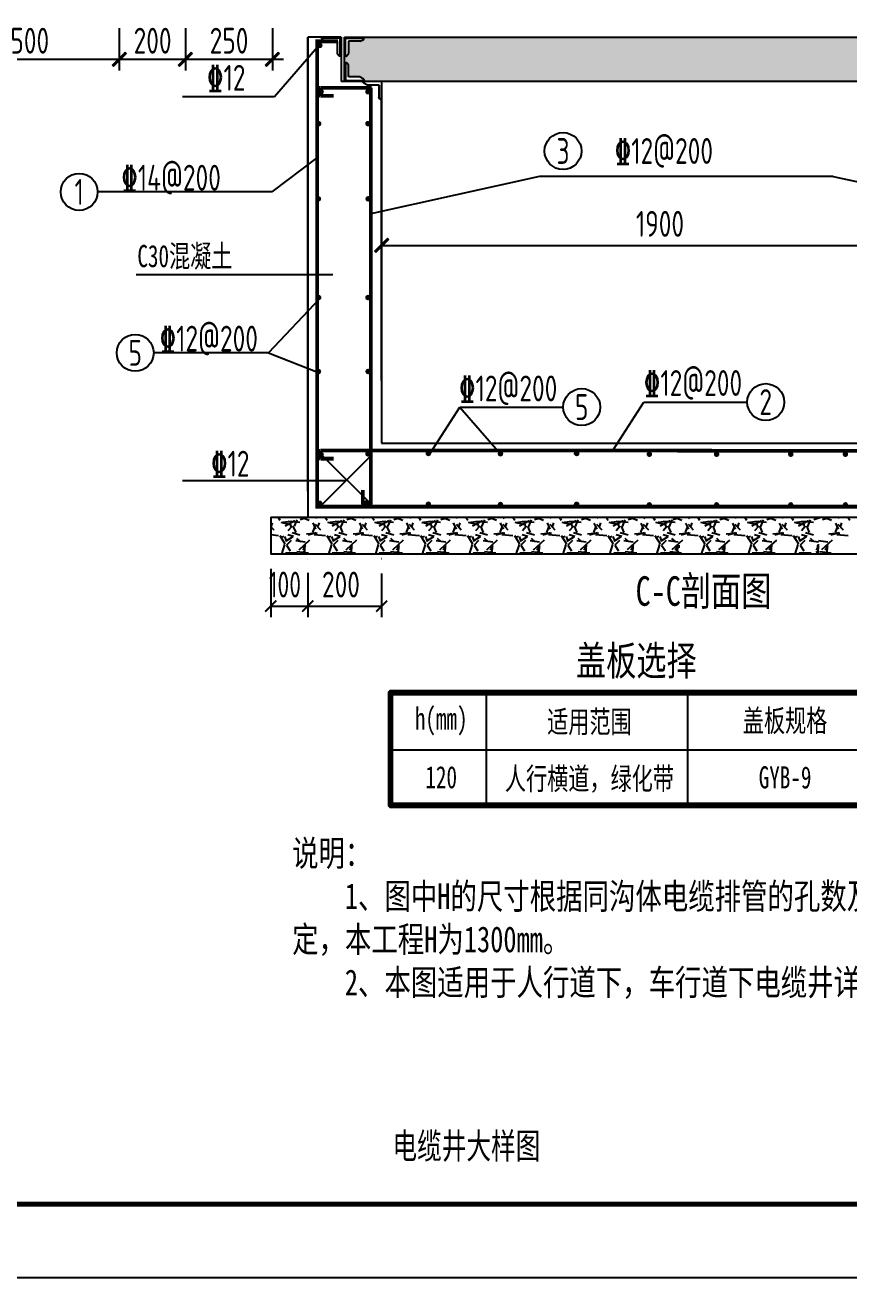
# Model space of a CAD drawing. Extents: x 2969 to 3809, y -1283 to -33.
# Drawn here: x 3636.8 to 3748.4, y -644.2 to -474.5 of the extents above; entities that cross this region are included whole.
import ezdxf
from ezdxf.enums import TextEntityAlignment as Align

# ---------------------------------------------------------------- set-up
doc = ezdxf.new("R2010")
doc.units = 0
doc.header["$LTSCALE"] = 10
for name, color, linetype in [('0-TK', 7, 'Continuous'), ('填充', 8, 'Continuous'), ('尺寸标注', 1, 'Continuous'), ('文字', 3, 'Continuous'), ('标注引线', 3, 'Continuous'), ('轮廓', 7, 'Continuous'), ('钢筋', 4, 'Continuous')]:
    doc.layers.add(name, color=color, linetype=linetype)
doc.styles.add('GJ', font='tssdeng.shx', dxfattribs={"width": 0.75, "bigfont": 'hztxt.shx'})
doc.styles.add('HZTXT', font='仿宋_GB2312_0.ttf', dxfattribs={"width": 0.6, "height": 1.25})
doc.styles.add('ST', font='', dxfattribs={"width": 0.9})
doc.styles.add('仿宋', font='simfang.ttf', dxfattribs={"width": 0.9})
doc.styles.get('ST').set_extended_font_data('SimSun')

# ---------------------------------------------------------------- blocks, each defined once
blk = doc.blocks.new('K-建筑标记')
at = {"lineweight": 5}
blk.add_hatch(color=256, dxfattribs=at).paths.add_polyline_path([(0.97, 0.8), (0.8, 0.97), (-0.97, -0.8), (-0.8, -0.97)])
blk.add_lwpolyline([(-0.8, -0.97), (-0.97, -0.8), (0.8, 0.97), (0.97, 0.8)], close=True, dxfattribs=at)
blk.add_lwpolyline([(0.09, -0.09), (-0.09, 0.09)], dxfattribs=at)

msp = doc.modelspace()

# ---------------------------------------------------------------- hatches: boundary and pattern name
at = {"layer": '填充'}
h = msp.add_hatch(dxfattribs=at)
h.set_pattern_fill('AR-CONC', color=256, scale=0.02, style=0)
h.set_pattern_definition([(50, (-231477.67, -64227.5577), (3.64369338, -0.31878171), [0.381, -4.191]), (355, (-231477.67, -64227.5577), (-0.70485652, 3.82113286), [0.3048, -3.3528]), (100.451, (-231477.3662, -64227.5843), (2.938850033, 3.502333756), [0.3238, -3.5618]), (46.1842, (-231477.67, -64226.5417), (5.42158082, -0.84084656), [0.5715, -6.2865]), (96.6356, (-231477.218, -64226.612), (4.74808469, 4.94851112), [0.4857, -5.3427]), (351.184, (-231477.67, -64226.5417), (4.74809212, 4.94850236), [0.4572, -5.0292]), (21, (-231477.162, -64226.7957), (3.032297597, -2.04531037), [0.381, -4.191]), (326, (-231477.162, -64226.7957), (1.236040567, 3.68375932), [0.3048, -3.3528]), (71.4514, (-231476.9092, -64226.966), (4.268329815, 1.638457154), [0.3238, -3.5618]), (37.5, (-231477.6699, -64227.5577), (0.061772065, 1.6911007775), [0, -3.31216, 0, -3.4036, 0, -3.3655]), (7.5, (-231477.6699, -64227.5577), (1.33639325, 2.003611496), [0, -1.94056, 0, -3.23596, 0, -1.2827]), (327.5, (-231478.8027, -64227.5577), (2.711811903, -0.11457488), [0, -1.27, 0, -3.9624, 0, -5.2578]), (317.5, (-231479.3107, -64227.5577), (2.962583628, 0.50852982), [0, -1.651, 0, -2.63144, 0, -3.7338])])
h.paths.add_polyline_path([(3775.136, -482.148), (3775.136, -476.142), (3680.073, -476.142), (3680.073, -482.148)])
h.paths.add_polyline_path([(3680.207, -482.018), (3680.207, -479.295), (3680.588, -479.914), (3680.588, -481.54), (3682.444, -481.54), (3682.791, -482.018)], flags=16)
h.paths.add_polyline_path([(3680.588, -476.717), (3680.588, -478.73), (3680.207, -478.73), (3680.207, -476.276), (3682.791, -476.276), (3682.469, -476.717)], flags=16)
h.paths.add_polyline_path([(3774.621, -481.54), (3774.621, -479.563), (3775.002, -479.563), (3775.002, -482.018), (3772.418, -482.018), (3772.765, -481.54)], flags=16)
h.paths.add_polyline_path([(3775.002, -476.276), (3775.002, -478.942), (3774.621, -478.379), (3774.621, -476.717), (3772.739, -476.717), (3772.418, -476.276)], flags=16)
at = {"layer": '轮廓'}
for points in [[(3752.321, -565.041), (3752.675, -564.659), (3686.262, -565.041)], [(3752.675, -564.659), (3686.262, -565.041), (3686.262, -564.659)], [(3686.439, -579.957), (3686.086, -580.31), (3752.321, -579.957)], [(3686.086, -580.31), (3752.321, -579.957), (3752.675, -580.31)]]:
    msp.add_hatch(color=256, dxfattribs=at).paths.add_polyline_path(points)
at = {"layer": '钢筋'}
for points in [[(3676.344, -477.271, 1), (3677.093, -477.271, 1)], [(3676.572, -477.378), (3676.763, -477.452), (3676.763, -477.144)], [(3676.728, -477.452), (3676.959, -477.378), (3676.728, -477.144)], [(3676.442, -483.526, 1), (3677.191, -483.526, 1)], [(3676.523, -483.548, 1), (3677.272, -483.548, 1)], [(3683.623, -483.548, -1), (3682.874, -483.548, -1)], [(3676.184, -487.868, 1), (3676.933, -487.868, 1)], [(3683.625, -487.868, -1), (3682.876, -487.868, -1)], [(3676.159, -498.052, 1), (3676.907, -498.052, 1)], [(3676.371, -497.878), (3676.298, -498.069), (3676.563, -498.069)], [(3676.298, -498.034), (3676.371, -498.268), (3676.563, -498.034)], [(3683.65, -498.052, -1), (3682.901, -498.052, -1)], [(3683.437, -497.878), (3683.511, -498.069), (3683.246, -498.069)], [(3683.511, -498.034), (3683.437, -498.268), (3683.246, -498.034)], [(3676.184, -511.427, 1), (3676.933, -511.427, 1)], [(3683.625, -511.427, -1), (3682.876, -511.427, -1)], [(3676.159, -521.448, 1), (3676.907, -521.448, 1)], [(3676.371, -521.238), (3676.298, -521.469), (3676.563, -521.469)], [(3676.298, -521.433), (3676.371, -521.625), (3676.563, -521.433)], [(3683.65, -521.448, -1), (3682.901, -521.448, -1)], [(3683.437, -521.238), (3683.511, -521.469), (3683.246, -521.469)], [(3683.511, -521.433), (3683.437, -521.625), (3683.246, -521.433)], [(3676.523, -532.706, 1), (3677.272, -532.706, 1)], [(3677.035, -532.516), (3676.805, -532.442), (3676.805, -532.738)], [(3682.871, -532.601, 1), (3683.62, -532.601, 1)], [(3691.059, -532.549, 1), (3691.808, -532.549, 1)], [(3691.272, -532.35), (3691.154, -532.572), (3691.463, -532.572)], [(3691.453, -532.271), (3691.262, -532.358), (3691.453, -532.579)], [(3691.717, -532.572), (3691.634, -532.35), (3691.412, -532.572)], [(3691.641, -532.358), (3691.419, -532.271), (3691.419, -532.579)], [(3700.828, -532.589, 1), (3701.577, -532.589, 1)], [(3701.228, -532.307), (3701.007, -532.424), (3701.228, -532.616)], [(3701.398, -532.424), (3701.193, -532.307), (3701.193, -532.616)], [(3711.167, -532.549, 1), (3711.915, -532.549, 1)], [(3711.343, -532.375), (3711.225, -532.609), (3711.535, -532.609)], [(3711.525, -532.307), (3711.333, -532.381), (3711.525, -532.616)], [(3711.792, -532.609), (3711.718, -532.375), (3711.483, -532.609)], [(3711.724, -532.381), (3711.489, -532.307), (3711.489, -532.616)], [(3721.008, -532.65, 1), (3721.757, -532.65, 1)], [(3721.41, -532.369), (3721.175, -532.486), (3721.41, -532.677)], [(3721.594, -532.486), (3721.371, -532.369), (3721.371, -532.677)], [(3730.119, -532.65, 1), (3730.867, -532.65, 1)], [(3730.52, -532.369), (3730.285, -532.486), (3730.52, -532.677)], [(3730.704, -532.486), (3730.482, -532.369), (3730.482, -532.677)], [(3740.169, -532.65, 1), (3740.918, -532.65, 1)], [(3740.571, -532.369), (3740.336, -532.486), (3740.571, -532.677)], [(3740.755, -532.486), (3740.533, -532.369), (3740.533, -532.677)], [(3747.575, -532.65, 1), (3748.323, -532.65, 1)], [(3747.976, -532.369), (3747.742, -532.486), (3747.976, -532.677)], [(3748.161, -532.486), (3747.938, -532.369), (3747.938, -532.677)], [(3676.337, -539.3, 1), (3677.085, -539.3, 1)], [(3676.528, -539.178), (3676.45, -539.409), (3676.751, -539.409)], [(3676.45, -539.373), (3676.528, -539.564), (3676.751, -539.373)], [(3682.729, -539.21, 1), (3683.478, -539.21, 1)], [(3691.059, -539.446, 1), (3691.808, -539.446, 1)], [(3691.272, -539.247), (3691.154, -539.469), (3691.463, -539.469)], [(3691.453, -539.168), (3691.262, -539.255), (3691.453, -539.476)], [(3691.717, -539.469), (3691.634, -539.247), (3691.412, -539.469)], [(3691.641, -539.255), (3691.419, -539.168), (3691.419, -539.476)], [(3700.828, -539.486, 1), (3701.577, -539.486, 1)], [(3701.228, -539.204), (3701.007, -539.321), (3701.228, -539.513)], [(3701.398, -539.321), (3701.193, -539.204), (3701.193, -539.513)], [(3711.167, -539.446, 1), (3711.915, -539.446, 1)], [(3711.343, -539.272), (3711.225, -539.507), (3711.535, -539.507)], [(3711.525, -539.204), (3711.333, -539.278), (3711.525, -539.513)], [(3711.792, -539.507), (3711.718, -539.272), (3711.483, -539.507)], [(3711.724, -539.278), (3711.489, -539.204), (3711.489, -539.513)], [(3721.008, -539.547, 1), (3721.757, -539.547, 1)], [(3721.41, -539.266), (3721.175, -539.383), (3721.41, -539.574)], [(3721.594, -539.383), (3721.371, -539.266), (3721.371, -539.574)], [(3730.119, -539.547, 1), (3730.867, -539.547, 1)], [(3730.52, -539.266), (3730.285, -539.383), (3730.52, -539.574)], [(3730.704, -539.383), (3730.482, -539.266), (3730.482, -539.574)], [(3740.169, -539.547, 1), (3740.918, -539.547, 1)], [(3740.571, -539.266), (3740.336, -539.383), (3740.571, -539.574)], [(3740.755, -539.383), (3740.533, -539.266), (3740.533, -539.574)], [(3747.575, -539.547, 1), (3748.323, -539.547, 1)], [(3747.976, -539.266), (3747.742, -539.383), (3747.976, -539.574)], [(3748.161, -539.383), (3747.938, -539.266), (3747.938, -539.574)]]:
    msp.add_hatch(color=256, dxfattribs=at).paths.add_polyline_path(points)

# ---------------------------------------------------------------- linework, layer by layer
at = {"linetype": 'Continuous', "const_width": 0.7}
msp.add_lwpolyline([(3414.454, -357.239), (3799.454, -357.239), (3799.454, -634.239), (3414.454, -634.239)], close=True, dxfattribs=at)
at = {"layer": '0-TK'}
msp.add_lwpolyline([(3389.454, -347.239), (3809.454, -347.239), (3809.454, -644.239), (3389.454, -644.239)], close=True, dxfattribs=at)
at = {"layer": '填充'}
for points in [[(3680.073, -482.148), (3680.073, -476.142)], [(3671.352, -541.648), (3671.058, -541.163)], [(3674.068, -541.478), (3675.058, -541.163)], [(3674.259, -541.196), (3675.279, -541.576)], [(3676.171, -541.294), (3676.367, -541.163)], [(3677.712, -541.648), (3677.418, -541.163)], [(3680.392, -541.478), (3681.418, -541.163)], [(3680.588, -541.196), (3681.614, -541.576)], [(3682.531, -541.294), (3682.701, -541.163)], [(3684.072, -541.648), (3683.779, -541.163)], [(3686.752, -541.478), (3687.779, -541.163)], [(3686.948, -541.196), (3687.974, -541.576)], [(3688.903, -541.294), (3689.062, -541.163)], [(3690.397, -541.648), (3690.15, -541.163)], [(3693.12, -541.478), (3694.139, -541.163)], [(3693.309, -541.196), (3694.335, -541.576)], [(3695.227, -541.294), (3695.422, -541.163)], [(3696.768, -541.648), (3696.474, -541.163)], [(3699.484, -541.478), (3700.474, -541.163)], [(3699.669, -541.196), (3700.659, -541.576)], [(3701.587, -541.294), (3701.783, -541.163)], [(3703.128, -541.648), (3702.834, -541.163)], [(3705.808, -541.478), (3706.834, -541.163)], [(3706, -541.196), (3707.019, -541.576)], [(3707.948, -541.294), (3708.107, -541.163)], [(3709.489, -541.648), (3709.195, -541.163)], [(3712.169, -541.478), (3713.195, -541.163)], [(3712.364, -541.196), (3713.387, -541.576)], [(3714.308, -541.294), (3714.467, -541.163)], [(3715.813, -541.648), (3715.555, -541.163)], [(3718.529, -541.478), (3719.555, -541.163)], [(3718.725, -541.196), (3719.751, -541.576)], [(3720.643, -541.294), (3720.839, -541.163)], [(3722.173, -541.648), (3721.891, -541.163)], [(3724.566, -541.478), (3725.582, -541.163)], [(3724.788, -541.196), (3725.778, -541.576)], [(3726.706, -541.294), (3726.902, -541.163)], [(3728.236, -541.648), (3727.954, -541.163)], [(3730.927, -541.478), (3731.953, -541.163)], [(3731.119, -541.196), (3732.138, -541.576)], [(3733.067, -541.294), (3733.226, -541.163)], [(3734.597, -541.648), (3734.314, -541.163)], [(3737.287, -541.478), (3738.313, -541.163)], [(3737.48, -541.196), (3738.499, -541.576)], [(3739.427, -541.294), (3739.587, -541.163)], [(3740.932, -541.648), (3740.638, -541.163)], [(3743.648, -541.478), (3744.638, -541.163)], [(3744.864, -541.478), (3745.879, -541.163)], [(3745.085, -541.196), (3746.075, -541.576)], [(3747.004, -541.294), (3747.199, -541.163)], [(3748.534, -541.648), (3748.251, -541.163)], [(3670.518, -542.955), (3670.068, -542.478)], [(3670.13, -542.478), (3670.325, -541.967)], [(3672.722, -542.22), (3671.475, -541.895)], [(3672.943, -541.772), (3671.732, -541.895)], [(3673.357, -541.674), (3672.022, -542.38)], [(3672.98, -542.38), (3672.403, -543.017)], [(3674.031, -541.895), (3672.44, -541.772)], [(3674.031, -541.895), (3672.44, -541.772)], [(3672.82, -542.441), (3672.758, -542.123)], [(3673.074, -542.38), (3673.455, -543.274)], [(3673.27, -542.405), (3673.65, -541.551)], [(3675.757, -541.967), (3676.146, -542.796)], [(3675.757, -543.274), (3676.084, -542.38)], [(3676.845, -542.955), (3676.146, -542.188)], [(3676.464, -542.478), (3676.657, -541.967)], [(3679.083, -542.22), (3677.81, -541.895)], [(3679.311, -541.772), (3678.093, -541.895)], [(3679.721, -541.674), (3678.383, -542.38)], [(3679.34, -542.38), (3678.764, -543.017)], [(3680.366, -541.895), (3678.8, -541.772)], [(3680.366, -541.895), (3678.8, -541.772)], [(3679.18, -542.441), (3679.119, -542.123)], [(3679.434, -542.38), (3679.815, -543.238)], [(3679.63, -542.441), (3680.011, -541.551)], [(3682.089, -541.967), (3682.469, -542.796)], [(3682.125, -543.274), (3682.408, -542.38)], [(3683.206, -542.955), (3682.506, -542.188)], [(3682.825, -542.478), (3683.017, -541.967)], [(3685.443, -542.22), (3684.17, -541.895)], [(3685.639, -541.772), (3684.453, -541.895)], [(3686.053, -541.674), (3684.743, -542.38)], [(3685.671, -542.38), (3685.099, -543.017)], [(3686.727, -541.895), (3685.16, -541.772)], [(3686.727, -541.895), (3685.16, -541.772)], [(3685.541, -542.441), (3685.479, -542.123)], [(3685.762, -542.38), (3686.15, -543.238)], [(3685.955, -542.441), (3686.335, -541.551)], [(3688.449, -541.967), (3688.83, -542.796)], [(3688.449, -543.274), (3688.769, -542.38)], [(3689.566, -542.955), (3688.866, -542.188)], [(3689.185, -542.478), (3689.381, -541.967)], [(3691.778, -542.22), (3690.531, -541.895)], [(3691.999, -541.772), (3690.784, -541.895)], [(3692.413, -541.674), (3691.067, -542.38)], [(3692.032, -542.38), (3691.459, -543.017)], [(3693.087, -541.895), (3691.485, -541.772)], [(3693.087, -541.895), (3691.485, -541.772)], [(3691.872, -542.441), (3691.803, -542.123)], [(3692.13, -542.38), (3692.511, -543.238)], [(3692.315, -542.441), (3692.707, -541.551)], [(3694.81, -541.967), (3695.191, -542.796)], [(3694.81, -543.274), (3695.129, -542.38)], [(3695.898, -542.955), (3695.227, -542.188)], [(3695.546, -542.478), (3695.742, -541.967)], [(3698.138, -542.22), (3696.855, -541.895)], [(3698.36, -541.772), (3697.145, -541.895)], [(3698.773, -541.674), (3697.431, -542.38)], [(3698.392, -542.38), (3697.82, -543.017)], [(3699.448, -541.895), (3697.845, -541.772)], [(3699.448, -541.895), (3697.845, -541.772)], [(3698.236, -542.441), (3698.172, -542.123)], [(3698.49, -542.38), (3698.871, -543.238)], [(3698.679, -542.441), (3699.067, -541.551)], [(3701.17, -541.967), (3701.562, -542.796)], [(3701.17, -543.274), (3701.489, -542.38)], [(3702.262, -542.955), (3701.562, -542.188)], [(3701.881, -542.478), (3702.066, -541.967)], [(3704.499, -542.22), (3703.215, -541.895)], [(3704.72, -541.772), (3703.509, -541.895)], [(3705.134, -541.674), (3703.792, -542.38)], [(3704.753, -542.38), (3704.18, -543.017)], [(3705.779, -541.895), (3704.206, -541.772)], [(3705.779, -541.895), (3704.206, -541.772)], [(3704.597, -542.441), (3704.531, -542.123)], [(3704.851, -542.38), (3705.232, -543.238)], [(3705.039, -542.441), (3705.428, -541.551)], [(3707.505, -543.274), (3707.824, -542.38)], [(3707.534, -541.967), (3707.886, -542.796)], [(3708.622, -542.955), (3707.922, -542.188)], [(3708.242, -542.478), (3708.426, -541.967)], [(3710.86, -542.22), (3709.583, -541.895)], [(3711.052, -541.772), (3709.833, -541.895)], [(3711.469, -541.674), (3710.159, -542.38)], [(3711.081, -542.38), (3710.504, -543.017)], [(3712.143, -541.895), (3710.577, -541.772)], [(3712.143, -541.895), (3710.577, -541.772)], [(3710.921, -542.441), (3710.86, -542.123)], [(3711.178, -542.38), (3711.567, -543.238)], [(3711.371, -542.441), (3711.752, -541.551)], [(3713.865, -541.992), (3714.247, -542.796)], [(3713.865, -543.274), (3714.185, -542.38)], [(3714.983, -542.955), (3714.283, -542.188)], [(3714.602, -542.478), (3714.794, -541.967)], [(3717.195, -542.22), (3715.947, -541.895)], [(3717.412, -541.772), (3716.201, -541.895)], [(3717.829, -541.674), (3716.484, -542.38)], [(3717.441, -542.38), (3716.865, -543.017)], [(3718.503, -541.895), (3716.901, -541.772)], [(3718.503, -541.895), (3716.901, -541.772)], [(3717.281, -542.441), (3717.22, -542.123)], [(3717.539, -542.38), (3717.927, -543.238)], [(3717.731, -542.441), (3718.112, -541.551)], [(3720.226, -541.992), (3720.607, -542.796)], [(3720.226, -543.274), (3720.545, -542.38)], [(3721.314, -542.955), (3720.607, -542.188)], [(3720.962, -542.478), (3721.154, -541.967)], [(3723.555, -542.22), (3722.271, -541.895)], [(3723.776, -541.772), (3722.562, -541.895)], [(3724.19, -541.674), (3722.845, -542.38)], [(3723.809, -542.38), (3723.236, -543.017)], [(3724.864, -541.895), (3723.261, -541.772)], [(3724.864, -541.895), (3723.261, -541.772)], [(3723.642, -542.441), (3723.581, -542.123)], [(3723.899, -542.344), (3724.288, -543.238)], [(3724.092, -542.441), (3724.473, -541.551)], [(3726.289, -541.992), (3726.67, -542.796)], [(3726.289, -543.274), (3726.608, -542.38)], [(3727.377, -542.955), (3726.67, -542.188)], [(3726.989, -542.478), (3727.185, -541.967)], [(3729.618, -542.22), (3728.334, -541.895)], [(3729.803, -541.772), (3728.624, -541.895)], [(3730.253, -541.674), (3728.907, -542.38)], [(3729.839, -542.38), (3729.299, -543.017)], [(3730.891, -541.895), (3729.324, -541.772)], [(3730.891, -541.895), (3729.324, -541.772)], [(3729.712, -542.441), (3729.643, -542.123)], [(3729.969, -542.344), (3730.314, -543.238)], [(3730.155, -542.441), (3730.546, -541.551)], [(3732.617, -543.274), (3732.943, -542.38)], [(3732.649, -541.992), (3733.005, -542.796)], [(3733.737, -542.919), (3733.03, -542.188)], [(3733.36, -542.478), (3733.545, -541.967)], [(3735.978, -542.22), (3734.695, -541.895)], [(3736.171, -541.772), (3734.952, -541.895)], [(3736.587, -541.674), (3735.267, -542.38)], [(3736.2, -542.38), (3735.623, -543.017)], [(3737.251, -541.895), (3735.685, -541.772)], [(3737.251, -541.895), (3735.685, -541.772)], [(3736.04, -542.441), (3735.978, -542.123)], [(3736.294, -542.344), (3736.675, -543.238)], [(3736.49, -542.441), (3736.871, -541.551)], [(3738.985, -541.992), (3739.365, -542.796)], [(3738.985, -543.274), (3739.304, -542.38)], [(3740.098, -542.919), (3739.391, -542.188)], [(3739.721, -542.478), (3739.905, -541.967)], [(3742.303, -542.22), (3741.055, -541.895)], [(3742.531, -541.772), (3741.313, -541.895)], [(3742.948, -541.674), (3741.603, -542.38)], [(3742.56, -542.38), (3741.983, -543.017)], [(3743.611, -541.895), (3742.02, -541.772)], [(3743.611, -541.895), (3742.02, -541.772)], [(3742.401, -542.441), (3742.339, -542.123)], [(3742.654, -542.344), (3743.035, -543.238)], [(3742.85, -542.441), (3743.231, -541.551)], [(3746.586, -541.992), (3746.967, -542.796)], [(3746.586, -543.274), (3746.906, -542.38)], [(3747.674, -542.955), (3746.967, -542.188)], [(3747.287, -542.478), (3747.483, -541.967)], [(3671.119, -543.687), (3670.068, -543.589)], [(3672.048, -544.835), (3671.352, -543.716)], [(3671.863, -543.784), (3671.413, -543.969)], [(3671.953, -543.81), (3672.207, -544.454)], [(3672.146, -544.386), (3673.103, -543.81)], [(3672.82, -544.324), (3672.207, -544.961)], [(3673.136, -543.81), (3672.403, -543.557)], [(3672.98, -543.274), (3674.031, -543.589)], [(3674.738, -544.581), (3673.455, -544.386)], [(3674.129, -544.52), (3673.614, -544.067)], [(3675.34, -544.288), (3673.872, -545.631)], [(3676.367, -543.368), (3674.898, -543.495)], [(3675.156, -543.589), (3676.244, -543.274)], [(3677.491, -543.687), (3675.95, -543.557)], [(3678.408, -544.835), (3677.712, -543.716)], [(3678.223, -543.784), (3677.774, -543.969)], [(3678.314, -543.81), (3678.568, -544.454)], [(3678.506, -544.386), (3679.471, -543.81)], [(3679.18, -544.324), (3678.542, -544.961)], [(3679.5, -543.81), (3678.728, -543.557)], [(3679.311, -543.274), (3680.392, -543.589)], [(3681.063, -544.581), (3679.815, -544.386)], [(3680.49, -544.52), (3679.975, -544.067)], [(3681.675, -544.288), (3680.232, -545.631)], [(3682.701, -543.368), (3681.258, -543.495)], [(3681.516, -543.589), (3682.567, -543.274)], [(3683.851, -543.687), (3682.31, -543.557)], [(3684.772, -544.835), (3684.072, -543.716)], [(3684.551, -543.784), (3684.109, -543.969)], [(3684.681, -543.81), (3684.928, -544.454)], [(3684.867, -544.386), (3685.831, -543.81)], [(3685.541, -544.324), (3684.903, -544.961)], [(3685.86, -543.81), (3685.099, -543.557)], [(3685.671, -543.274), (3686.752, -543.589)], [(3687.423, -544.581), (3686.15, -544.386)], [(3686.821, -544.52), (3686.335, -544.067)], [(3688.036, -544.288), (3686.593, -545.631)], [(3689.062, -543.368), (3687.583, -543.495)], [(3687.84, -543.589), (3688.928, -543.274)], [(3690.212, -543.687), (3688.671, -543.557)], [(3691.104, -544.835), (3690.397, -543.716)], [(3690.911, -543.784), (3690.469, -543.969)], [(3691.042, -543.81), (3691.263, -544.454)], [(3691.227, -544.386), (3692.159, -543.81)], [(3691.901, -544.324), (3691.263, -544.961)], [(3692.221, -543.81), (3691.459, -543.557)], [(3692.032, -543.274), (3693.12, -543.589)], [(3693.783, -544.581), (3692.511, -544.386)], [(3693.185, -544.52), (3692.67, -544.067)], [(3694.397, -544.288), (3692.928, -545.631)], [(3695.422, -543.368), (3693.954, -543.495)], [(3694.201, -543.589), (3695.289, -543.274)], [(3696.536, -543.687), (3695.031, -543.557)], [(3697.464, -544.835), (3696.768, -543.716)], [(3697.272, -543.784), (3696.83, -543.969)], [(3697.366, -543.81), (3697.624, -544.454)], [(3697.562, -544.386), (3698.519, -543.81)], [(3698.236, -544.324), (3697.624, -544.961)], [(3698.552, -543.81), (3697.82, -543.557)], [(3698.392, -543.274), (3699.448, -543.589)], [(3700.155, -544.581), (3698.871, -544.386)], [(3699.546, -544.52), (3699.03, -544.067)], [(3700.757, -544.288), (3699.288, -545.631)], [(3701.783, -543.368), (3700.314, -543.495)], [(3700.572, -543.589), (3701.649, -543.274)], [(3702.896, -543.687), (3701.366, -543.557)], [(3703.824, -544.835), (3703.128, -543.716)], [(3703.632, -543.784), (3703.19, -543.969)], [(3703.727, -543.81), (3703.984, -544.454)], [(3703.922, -544.386), (3704.88, -543.81)], [(3704.597, -544.324), (3703.959, -544.961)], [(3704.912, -543.81), (3704.144, -543.557)], [(3704.72, -543.274), (3705.808, -543.589)], [(3706.479, -544.581), (3705.232, -544.386)], [(3705.906, -544.52), (3705.391, -544.067)], [(3707.117, -544.288), (3705.648, -545.631)], [(3708.107, -543.368), (3706.675, -543.495)], [(3706.932, -543.589), (3707.984, -543.274)], [(3709.257, -543.687), (3707.726, -543.557)], [(3710.185, -544.835), (3709.489, -543.716)], [(3709.964, -543.784), (3709.514, -543.969)], [(3710.091, -543.81), (3710.345, -544.454)], [(3710.283, -544.386), (3711.24, -543.81)], [(3710.958, -544.324), (3710.319, -544.961)], [(3711.273, -543.81), (3710.504, -543.557)], [(3711.081, -543.274), (3712.169, -543.589)], [(3712.839, -544.581), (3711.567, -544.386)], [(3712.23, -544.52), (3711.726, -544.067)], [(3713.452, -544.288), (3712.009, -545.631)], [(3714.467, -543.368), (3712.999, -543.495)], [(3713.256, -543.589), (3714.344, -543.274)], [(3715.617, -543.687), (3714.087, -543.557)], [(3716.52, -544.835), (3715.813, -543.716)], [(3716.324, -543.784), (3715.875, -543.969)], [(3716.451, -543.81), (3716.68, -544.454)], [(3716.643, -544.386), (3717.572, -543.81)], [(3717.318, -544.324), (3716.68, -544.961)], [(3717.633, -543.81), (3716.865, -543.557)], [(3717.441, -543.274), (3718.529, -543.589)], [(3719.2, -544.581), (3717.927, -544.386)], [(3718.598, -544.52), (3718.087, -544.067)], [(3719.813, -544.288), (3718.369, -545.606)], [(3720.839, -543.368), (3719.359, -543.495)], [(3719.617, -543.589), (3720.705, -543.274)], [(3721.952, -543.687), (3720.447, -543.557)], [(3722.881, -544.835), (3722.173, -543.716)], [(3722.685, -543.784), (3722.242, -543.969)], [(3722.783, -543.81), (3723.04, -544.454)], [(3722.979, -544.386), (3723.932, -543.81)], [(3723.642, -544.324), (3723.04, -544.961)], [(3723.968, -543.81), (3723.236, -543.557)], [(3723.776, -543.274), (3724.864, -543.589)], [(3725.263, -544.581), (3723.99, -544.386)], [(3725.876, -544.288), (3724.407, -545.606)], [(3724.958, -544.52), (3724.447, -544.067)], [(3726.902, -543.368), (3725.422, -543.495)], [(3725.68, -543.589), (3726.768, -543.274)], [(3728.015, -543.687), (3726.485, -543.557)], [(3728.943, -544.835), (3728.236, -543.716)], [(3728.751, -543.784), (3728.309, -543.969)], [(3728.845, -543.81), (3729.103, -544.454)], [(3729.041, -544.386), (3729.995, -543.81)], [(3729.712, -544.324), (3729.067, -544.961)], [(3730.031, -543.81), (3729.263, -543.557)], [(3729.839, -543.274), (3730.927, -543.589)], [(3731.598, -544.581), (3730.35, -544.386)], [(3730.989, -544.52), (3730.51, -544.067)], [(3732.236, -544.288), (3730.768, -545.606)], [(3733.226, -543.368), (3731.783, -543.495)], [(3732.015, -543.589), (3733.103, -543.274)], [(3734.375, -543.687), (3732.845, -543.557)], [(3735.304, -544.835), (3734.597, -543.716)], [(3735.083, -543.784), (3734.633, -543.969)], [(3735.206, -543.81), (3735.463, -544.454)], [(3735.402, -544.386), (3736.359, -543.81)], [(3736.073, -544.324), (3735.427, -544.961)], [(3736.392, -543.81), (3735.623, -543.557)], [(3736.2, -543.274), (3737.287, -543.589)], [(3737.958, -544.581), (3736.675, -544.386)], [(3737.349, -544.52), (3736.834, -544.067)], [(3738.597, -544.288), (3737.128, -545.606)], [(3739.587, -543.368), (3738.118, -543.495)], [(3738.375, -543.589), (3739.463, -543.274)], [(3740.736, -543.687), (3739.206, -543.557)], [(3741.631, -544.835), (3740.932, -543.716)], [(3741.443, -543.784), (3740.993, -543.969)], [(3741.541, -543.81), (3741.799, -544.454)], [(3741.762, -544.386), (3742.691, -543.81)], [(3742.437, -544.324), (3741.799, -544.961)], [(3742.752, -543.81), (3741.983, -543.557)], [(3742.56, -543.274), (3743.611, -543.589)], [(3744.319, -544.581), (3743.035, -544.386)], [(3743.709, -544.52), (3743.205, -544.067)], [(3745.561, -544.581), (3744.288, -544.386)], [(3746.173, -544.288), (3744.705, -545.606)], [(3747.199, -543.368), (3745.72, -543.495)], [(3745.977, -543.589), (3747.065, -543.274)], [(3748.313, -543.687), (3746.782, -543.557)], [(3670.068, -546.178), (3670.104, -546.178)], [(3671.572, -546.178), (3671.986, -544.896)], [(3671.953, -546.178), (3672.084, -546.047)], [(3672.084, -546.018), (3673.712, -546.018)], [(3672.207, -544.961), (3672.722, -545.729)], [(3673.614, -545.827), (3675.181, -546.018)], [(3674.419, -545.79), (3674.579, -546.178)], [(3674.448, -545.631), (3674.764, -545.055)], [(3674.677, -544.871), (3674.604, -546.178)], [(3674.604, -545.312), (3674.604, -544.961)], [(3677.933, -546.178), (3678.347, -544.896)], [(3678.314, -546.178), (3678.408, -546.047)], [(3678.408, -546.018), (3680.073, -546.018)], [(3678.568, -544.961), (3679.057, -545.729)], [(3679.975, -545.827), (3681.541, -546.018)], [(3680.78, -545.631), (3681.099, -545.055)], [(3680.78, -545.79), (3680.939, -546.178)], [(3681.037, -544.871), (3680.968, -546.178)], [(3680.968, -545.312), (3680.968, -544.961)], [(3684.293, -546.178), (3684.681, -544.896)], [(3684.645, -546.178), (3684.772, -546.047)], [(3684.772, -546.018), (3686.433, -546.018)], [(3684.903, -544.961), (3685.417, -545.729)], [(3686.31, -545.827), (3687.913, -546.018)], [(3687.14, -545.631), (3687.459, -545.055)], [(3687.14, -545.79), (3687.3, -546.178)], [(3687.398, -544.871), (3687.336, -546.178)], [(3687.336, -545.312), (3687.336, -544.961)], [(3690.629, -546.178), (3691.042, -544.896)], [(3691.006, -546.178), (3691.14, -546.047)], [(3691.14, -546.018), (3692.793, -546.018)], [(3691.263, -544.961), (3691.778, -545.729)], [(3692.67, -545.827), (3694.273, -546.018)], [(3693.5, -545.631), (3693.82, -545.055)], [(3693.5, -545.79), (3693.66, -546.178)], [(3693.722, -544.871), (3693.66, -546.178)], [(3693.66, -545.312), (3693.66, -544.961)], [(3696.989, -546.178), (3697.402, -544.896)], [(3697.366, -546.178), (3697.464, -546.047)], [(3697.5, -546.018), (3699.128, -546.018)], [(3697.624, -544.961), (3698.138, -545.729)], [(3699.03, -545.827), (3700.597, -546.018)], [(3699.829, -545.79), (3699.988, -546.178)], [(3699.861, -545.631), (3700.155, -545.055)], [(3700.082, -544.871), (3700.02, -546.178)], [(3700.02, -545.312), (3700.02, -544.961)], [(3703.35, -546.178), (3703.763, -544.896)], [(3703.727, -546.178), (3703.824, -546.047)], [(3703.824, -546.018), (3705.489, -546.018)], [(3703.984, -544.961), (3704.463, -545.729)], [(3705.391, -545.827), (3706.958, -546.018)], [(3706.196, -545.631), (3706.516, -545.055)], [(3706.196, -545.79), (3706.356, -546.178)], [(3706.443, -544.871), (3706.381, -546.178)], [(3706.381, -545.312), (3706.381, -544.961)], [(3709.71, -546.178), (3710.091, -544.896)], [(3710.061, -546.178), (3710.185, -546.047)], [(3710.185, -546.018), (3711.849, -546.018)], [(3710.319, -544.961), (3710.823, -545.729)], [(3711.726, -545.827), (3713.318, -546.018)], [(3712.557, -545.631), (3712.875, -545.055)], [(3712.557, -545.79), (3712.716, -546.178)], [(3712.814, -544.871), (3712.741, -546.178)], [(3712.741, -545.312), (3712.741, -544.961)], [(3716.034, -546.178), (3716.451, -544.896)], [(3716.422, -546.178), (3716.545, -546.047)], [(3716.545, -546.018), (3718.185, -546.018)], [(3716.68, -544.961), (3717.195, -545.729)], [(3718.087, -545.827), (3719.679, -546.018)], [(3718.881, -545.79), (3719.077, -546.178)], [(3718.917, -545.631), (3719.236, -545.055)], [(3719.138, -544.871), (3719.077, -546.178)], [(3719.077, -545.312), (3719.077, -544.961)], [(3722.402, -546.178), (3722.819, -544.896)], [(3722.783, -546.178), (3722.881, -546.047)], [(3722.906, -546.018), (3724.545, -546.018)], [(3723.04, -544.961), (3723.555, -545.729)], [(3724.15, -545.827), (3725.716, -546.018)], [(3724.944, -545.631), (3725.263, -545.055)], [(3725.201, -544.871), (3725.14, -546.178)], [(3725.241, -545.79), (3725.401, -546.178)], [(3725.437, -545.312), (3725.437, -544.961)], [(3728.465, -546.178), (3728.882, -544.896)], [(3728.845, -546.178), (3728.943, -546.047)], [(3728.943, -546.018), (3730.608, -546.018)], [(3729.103, -544.961), (3729.582, -545.729)], [(3730.474, -545.827), (3732.076, -546.018)], [(3731.308, -545.631), (3731.623, -545.055)], [(3731.308, -545.79), (3731.463, -546.178)], [(3731.561, -544.871), (3731.5, -546.178)], [(3731.5, -545.312), (3731.5, -544.961)], [(3734.825, -546.178), (3735.206, -544.896)], [(3735.181, -546.178), (3735.304, -546.047)], [(3735.304, -546.018), (3736.968, -546.018)], [(3735.427, -544.961), (3735.942, -545.729)], [(3736.834, -545.827), (3738.437, -546.018)], [(3737.668, -545.631), (3737.995, -545.055)], [(3737.668, -545.79), (3737.828, -546.178)], [(3737.922, -544.871), (3737.861, -546.178)], [(3737.861, -545.312), (3737.861, -544.961)], [(3741.153, -546.178), (3741.567, -544.896)], [(3741.541, -546.178), (3741.665, -546.047)], [(3741.665, -546.018), (3743.293, -546.018)], [(3741.799, -544.961), (3742.303, -545.729)], [(3744, -545.765), (3744.195, -546.178)], [(3744.029, -545.631), (3744.355, -545.055)], [(3744.257, -544.835), (3744.195, -546.178)], [(3744.195, -545.312), (3744.195, -544.961)], [(3744.447, -545.827), (3746.014, -546.018)], [(3745.241, -545.631), (3745.561, -545.055)], [(3745.499, -544.871), (3745.437, -546.178)], [(3675.094, -546.753), (3675.119, -546.753)], [(3675.094, -546.851), (3675.119, -546.851)], [(3685.099, -546.779), (3685.124, -546.779)]]:
    msp.add_lwpolyline(points, dxfattribs=at)
at = {"layer": '尺寸标注'}
for points in [[(3649.552, -474.933), (3649.552, -480.656)], [(3658.503, -474.933), (3658.503, -480.656)], [(3670.292, -474.933), (3670.292, -480.656)], [(3602.143, -479.156), (3658.503, -479.156), (3671.792, -479.156)], [(3685.099, -504.364), (3770.121, -504.364)], [(3670.068, -548.184), (3670.068, -554.73)], [(3675.094, -548.73), (3675.094, -554.73)], [(3675.094, -548.853), (3675.094, -554.73)], [(3685.099, -548.792), (3685.099, -554.73)], [(3670.068, -553.227), (3675.094, -553.227)], [(3675.094, -553.227), (3685.099, -553.227)]]:
    msp.add_lwpolyline(points, dxfattribs=at)
at = {"layer": '尺寸标注', "const_width": 0.25}
for points in [[(3669.319, -553.976), (3670.817, -552.477)], [(3674.339, -553.976), (3675.837, -552.477)], [(3684.35, -553.976), (3685.847, -552.477)]]:
    msp.add_lwpolyline(points, dxfattribs=at)
at = {"layer": '标注引线'}
msp.add_lwpolyline([(3651.817, -508.285), (3678.506, -508.285)], dxfattribs=at)
at = {"layer": '轮廓'}
for points in [[(3675.094, -476.142), (3675.094, -541.163)], [(3679.594, -476.142), (3675.094, -476.142)], [(3679.594, -476.142), (3675.094, -476.142)], [(3675.094, -537.655), (3675.094, -476.142)], [(3676.976, -476.399), (3676.976, -476.276)], [(3679.471, -476.276), (3676.976, -476.276)], [(3677.073, -476.533), (3676.976, -476.399)], [(3677.491, -476.717), (3677.073, -476.533)], [(3677.491, -476.717), (3679.083, -476.717)], [(3679.083, -476.717), (3679.083, -478.379)], [(3679.471, -478.73), (3679.471, -476.276)], [(3679.594, -476.142), (3679.594, -482.148)], [(3679.594, -476.142), (3679.63, -476.142)], [(3679.594, -476.142), (3679.63, -476.142)], [(3680.073, -476.142), (3775.136, -476.142)], [(3680.073, -482.148), (3680.073, -476.142)], [(3680.073, -482.148), (3680.073, -476.142)], [(3680.073, -476.142), (3680.109, -476.142)], [(3680.073, -476.142), (3680.109, -476.142)], [(3680.207, -476.276), (3682.701, -476.276)], [(3680.207, -478.73), (3680.207, -476.276)], [(3680.588, -476.717), (3680.588, -478.379)], [(3682.187, -476.717), (3680.588, -476.717)], [(3682.187, -476.717), (3682.604, -476.533)], [(3682.604, -476.533), (3682.701, -476.399), (3682.701, -476.276)], [(3679.278, -478.669), (3679.083, -478.379)], [(3680.392, -478.669), (3680.588, -478.379)], [(3679.34, -478.73), (3679.278, -478.669)], [(3679.471, -478.73), (3679.34, -478.73)], [(3680.207, -478.73), (3680.33, -478.73)], [(3680.207, -479.563), (3680.33, -479.563)], [(3680.207, -479.563), (3680.207, -482.018)], [(3680.33, -478.73), (3680.392, -478.669)], [(3680.33, -479.563), (3680.392, -479.596)], [(3680.392, -479.596), (3680.588, -479.914)], [(3680.588, -481.54), (3680.588, -479.914)], [(3680.207, -482.018), (3682.701, -482.018)], [(3682.187, -481.54), (3680.588, -481.54)], [(3682.187, -481.54), (3682.604, -481.761)], [(3682.604, -481.761), (3682.701, -481.895), (3682.701, -482.018)], [(3775.615, -482.148), (3679.594, -482.148)], [(3682.604, -482.275), (3682.604, -482.148)], [(3682.701, -482.369), (3682.604, -482.275)], [(3683.115, -482.59), (3682.701, -482.369)], [(3683.115, -482.59), (3684.707, -482.59)], [(3684.707, -482.59), (3684.707, -484.252)], [(3685.099, -482.148), (3685.099, -531.171)], [(3685.099, -522.648), (3685.099, -482.662)], [(3684.867, -484.545), (3684.707, -484.252)], [(3684.928, -484.606), (3684.867, -484.545)], [(3685.099, -484.606), (3684.928, -484.606)], [(3685.099, -531.171), (3770.121, -531.171)], [(3670.068, -541.163), (3785.141, -541.163)], [(3670.068, -541.163), (3670.068, -546.178)], [(3785.141, -546.178), (3670.068, -546.178)], [(3686.439, -564.835), (3686.086, -564.835), (3686.439, -579.957), (3686.439, -564.835)], [(3686.086, -564.835), (3686.439, -579.957), (3686.086, -580.31), (3686.086, -564.835)], [(3686.584, -564.98), (3686.23, -564.98), (3686.23, -580.455), (3686.584, -580.102), (3686.584, -564.98)], [(3752.321, -565.041), (3752.675, -564.659), (3686.262, -565.041), (3752.321, -565.041)], [(3752.675, -564.659), (3686.262, -565.041), (3686.262, -564.659), (3752.675, -564.659)], [(3752.466, -565.186), (3752.82, -564.804), (3686.407, -564.804), (3686.407, -565.186), (3752.466, -565.186)], [(3699.294, -580.279), (3699.294, -564.98)], [(3726.583, -580.279), (3726.583, -564.98)], [(3686.407, -572.718), (3752.643, -572.718)], [(3686.439, -579.957), (3686.086, -580.31), (3752.321, -579.957), (3686.439, -579.957)], [(3686.086, -580.31), (3752.321, -579.957), (3752.675, -580.31), (3686.086, -580.31)], [(3686.584, -580.102), (3686.23, -580.455), (3752.82, -580.455), (3752.466, -580.102), (3686.584, -580.102)], [(3686.407, -580.279), (3752.643, -580.279)], [(3686.407, -580.455), (3752.643, -580.455)]]:
    msp.add_lwpolyline(points, dxfattribs=at)
at = {"layer": '钢筋', "const_width": 0.5}
for points in [[(3679.191, -476.717), (3676.356, -476.717), (3676.352, -539.756), (3759.063, -539.756)], [(3776.224, -476.717), (3779.06, -476.717), (3779.063, -539.756), (3737.773, -539.756)], [(3676.816, -483.003), (3683.73, -483.003)], [(3683.646, -539.289), (3683.646, -483.003)], [(3678.618, -484.096), (3676.816, -484.096)], [(3676.816, -532.161), (3719.768, -532.164)], [(3778.402, -532.205), (3719.768, -532.164)], [(3678.618, -533.254), (3676.816, -533.254)], [(3682.553, -537.487), (3682.553, -539.289)], [(3717.604, -539.756), (3676.352, -539.756)]]:
    msp.add_lwpolyline(points, dxfattribs=at)
at = {"layer": '钢筋'}
for points in [[(3676.747, -477.134), (3670.579, -484.252)], [(3676.816, -483.52), (3676.747, -483.676), (3677.005, -483.676), (3676.816, -483.52)], [(3670.579, -484.252), (3658.116, -484.252)], [(3676.33, -492.492), (3670.202, -497.123)], [(3706.479, -495.044), (3683.619, -500.088)], [(3746.297, -495.044), (3706.479, -495.044)], [(3746.297, -495.044), (3771.111, -500.345)], [(3670.202, -497.123), (3646.612, -497.123)], [(3676.381, -497.894), (3676.32, -498.053), (3676.54, -498.053), (3676.381, -497.894)], [(3676.32, -498.053), (3676.381, -498.249), (3676.54, -498.053), (3676.32, -498.053)], [(3683.428, -497.894), (3683.489, -498.053), (3683.268, -498.053), (3683.428, -497.894)], [(3683.489, -498.053), (3683.428, -498.249), (3683.268, -498.053), (3683.489, -498.053)], [(3685.099, -506.659), (3685.124, -506.659)], [(3669.748, -518.922), (3676.784, -511.511)], [(3669.748, -518.922), (3654.207, -518.922)], [(3669.748, -518.922), (3656.893, -518.922)], [(3669.748, -518.922), (3676.784, -521.659)], [(3676.381, -521.258), (3676.32, -521.449), (3676.54, -521.449), (3676.381, -521.258)], [(3676.32, -521.449), (3676.381, -521.609), (3676.54, -521.449), (3676.32, -521.449)], [(3683.428, -521.258), (3683.489, -521.449), (3683.268, -521.449), (3683.428, -521.258)], [(3683.489, -521.449), (3683.428, -521.609), (3683.268, -521.449), (3683.489, -521.449)], [(3716.545, -531.942), (3720.643, -525.588)], [(3720.643, -525.588), (3734.648, -525.588)], [(3691.619, -532.611), (3695.705, -526.261)], [(3695.705, -526.261), (3709.71, -526.261)], [(3695.705, -526.261), (3701.21, -532.59)], [(3677.016, -532.528), (3676.824, -532.467), (3676.824, -532.713), (3677.016, -532.528)], [(3683.594, -532.894), (3676.976, -539.501)], [(3677.135, -532.894), (3683.594, -539.317)], [(3691.278, -532.369), (3691.18, -532.554), (3691.437, -532.554), (3691.278, -532.369)], [(3691.437, -532.297), (3691.278, -532.369), (3691.437, -532.554), (3691.437, -532.297)], [(3691.622, -532.369), (3691.437, -532.297), (3691.437, -532.554), (3691.622, -532.369)], [(3691.691, -532.554), (3691.622, -532.369), (3691.437, -532.554), (3691.691, -532.554)], [(3701.21, -532.333), (3701.025, -532.431), (3701.21, -532.59), (3701.21, -532.333)], [(3701.38, -532.431), (3701.21, -532.333), (3701.21, -532.59), (3701.38, -532.431)], [(3711.349, -532.394), (3711.251, -532.59), (3711.509, -532.59), (3711.349, -532.394)], [(3711.509, -532.333), (3711.349, -532.394), (3711.509, -532.59), (3711.509, -532.333)], [(3711.704, -532.394), (3711.509, -532.333), (3711.509, -532.59), (3711.704, -532.394)], [(3711.766, -532.59), (3711.704, -532.394), (3711.509, -532.59), (3711.766, -532.59)], [(3721.39, -532.394), (3721.195, -532.492), (3721.39, -532.651), (3721.39, -532.394)], [(3721.575, -532.492), (3721.39, -532.394), (3721.39, -532.651), (3721.575, -532.492)], [(3730.5, -532.394), (3730.305, -532.492), (3730.5, -532.651), (3730.5, -532.394)], [(3730.686, -532.492), (3730.5, -532.394), (3730.5, -532.651), (3730.686, -532.492)], [(3740.551, -532.394), (3740.356, -532.492), (3740.551, -532.651), (3740.551, -532.394)], [(3740.737, -532.492), (3740.551, -532.394), (3740.551, -532.651), (3740.737, -532.492)], [(3747.957, -532.394), (3747.761, -532.492), (3747.957, -532.651), (3747.957, -532.394)], [(3748.142, -532.492), (3747.957, -532.394), (3747.957, -532.651), (3748.142, -532.492)], [(3680.305, -536.25), (3658.116, -536.25)], [(3676.54, -539.197), (3676.475, -539.389), (3676.726, -539.389), (3676.54, -539.197)], [(3676.475, -539.389), (3676.54, -539.548), (3676.726, -539.389), (3676.475, -539.389)], [(3691.278, -539.266), (3691.18, -539.451), (3691.437, -539.451), (3691.278, -539.266)], [(3691.437, -539.194), (3691.278, -539.266), (3691.437, -539.451), (3691.437, -539.194)], [(3691.622, -539.266), (3691.437, -539.194), (3691.437, -539.451), (3691.622, -539.266)], [(3691.691, -539.451), (3691.622, -539.266), (3691.437, -539.451), (3691.691, -539.451)], [(3701.21, -539.23), (3701.025, -539.328), (3701.21, -539.487), (3701.21, -539.23)], [(3701.38, -539.328), (3701.21, -539.23), (3701.21, -539.487), (3701.38, -539.328)], [(3711.349, -539.291), (3711.251, -539.487), (3711.509, -539.487), (3711.349, -539.291)], [(3711.509, -539.23), (3711.349, -539.291), (3711.509, -539.487), (3711.509, -539.23)], [(3711.704, -539.291), (3711.509, -539.23), (3711.509, -539.487), (3711.704, -539.291)], [(3711.766, -539.487), (3711.704, -539.291), (3711.509, -539.487), (3711.766, -539.487)], [(3721.39, -539.291), (3721.195, -539.389), (3721.39, -539.548), (3721.39, -539.291)], [(3721.575, -539.389), (3721.39, -539.291), (3721.39, -539.548), (3721.575, -539.389)], [(3730.5, -539.291), (3730.305, -539.389), (3730.5, -539.548), (3730.5, -539.291)], [(3730.686, -539.389), (3730.5, -539.291), (3730.5, -539.548), (3730.686, -539.389)], [(3740.551, -539.291), (3740.356, -539.389), (3740.551, -539.548), (3740.551, -539.291)], [(3740.737, -539.389), (3740.551, -539.291), (3740.551, -539.548), (3740.737, -539.389)], [(3747.957, -539.291), (3747.761, -539.389), (3747.957, -539.548), (3747.957, -539.291)], [(3748.142, -539.389), (3747.957, -539.291), (3747.957, -539.548), (3748.142, -539.389)]]:
    msp.add_lwpolyline(points, dxfattribs=at)
at = {"layer": '钢筋', "const_width": 0.5}
for points in [[(3676.816, -483.003, 0.8676314), (3676.816, -484.096)], [(3676.816, -532.161, 0.8676314), (3676.816, -533.254)], [(3683.646, -539.289, -0.8676314), (3682.553, -539.289)]]:
    msp.add_lwpolyline(points, format="xyb", dxfattribs=at)
at = {"layer": '钢筋'}
for centre in [(3709.681, -491.576), (3644.112, -497.123), (3651.707, -518.922), (3712.21, -526.261), (3737.148, -525.588)]:
    msp.add_circle(centre, 2.5, dxfattribs=at)

# ---------------------------------------------------------------- block references
at = {"layer": '尺寸标注'}
for p in [(3649.552, -479.156), (3658.503, -479.156), (3670.292, -479.156), (3685.099, -504.364)]:
    msp.add_blockref('K-建筑标记', p, dxfattribs=at)

# ---------------------------------------------------------------- texts
at = {"linetype": 'Continuous', "style": '仿宋', "width": 0.7}
msp.add_text('电缆井大样图', height=3.5, dxfattribs=at).set_placement((3696.587, -626.299), align=Align.MIDDLE)
at = {"insert": (3672.97, -584.943), "char_height": 3.5, "width": 92.32184, "attachment_point": 1, "style": 'ST'}
msp.add_mtext('{\\W0.75;说明：\\P    1、图中H的尺寸根据同沟体电缆排管的孔数及埋深而定，本工程H为1300mm。\\P    2、本图适用于人行道下，车行道下电缆井详图集。\\P\\P}    ', dxfattribs=at)
at = {"layer": '尺寸标注', "style": 'GJ', "width": 0.75}
for s, p in [('500', (3637.416, -478.384)), ('200', (3654.061, -478.384)), ('250', (3664.421, -478.384))]:
    msp.add_text(s, height=3.5, dxfattribs=at).set_placement(p, align=Align.CENTER)
at = {"layer": '尺寸标注', "style": 'GJ'}
for s, width, p in [('1900', 0.75, (3719.559, -503.194)), ('100', 0.7, (3669.81, -552.057)), ('200', 0.75, (3677.016, -552.057))]:
    msp.add_text(s, height=3.5, dxfattribs=dict(at, width=width)).set_placement(p)
at = {"layer": '文字', "style": 'HZTXT'}
for s, height, width, p in [('C30混凝土', 3, 0.7, (3652, -507.304)), ('C-C剖面图', 4, 0.75, (3719.52, -553.185))]:
    msp.add_text(s, height=height, dxfattribs=dict(at, width=width)).set_placement(p)
for s, height, width, p in [('盖板选择', 4, 0.75, (3719.614, -560.537)), ('h(mm)', 3, 0.7, (3693.172, -568.688)), ('盖板规格', 3, 0.7, (3739.774, -568.688)), ('适用范围', 3, 0.7, (3713.26, -568.849)), ('120', 3, 0.7, (3693.172, -576.426)), ('人行横道，绿化带', 3, 0.7, (3713.26, -576.586)), ('GYB-9', 3, 0.7, (3739.774, -576.426))]:
    msp.add_text(s, height=height, dxfattribs=dict(at, width=width)).set_placement(p, align=Align.MIDDLE)
at = {"layer": '钢筋', "style": 'GJ', "width": 0.75}
for s, p in [('%%13212', (3661.431, -483.402)), ('%%13212@200', (3716.682, -493.321)), ('%%13214@200', (3649.814, -496.942)), ('%%13212@200', (3655.009, -518.742)), ('%%13212@200', (3720.628, -524.753)), ('%%13212@200', (3695.581, -525.49)), ('%%13212', (3661.976, -535.681))]:
    msp.add_text(s, height=3.5, dxfattribs=at).set_placement(p)
for s, p in [('3', (3709.681, -491.576)), ('1', (3644.112, -497.123)), ('5', (3651.707, -518.922)), ('2', (3737.148, -525.588)), ('5', (3712.21, -526.261))]:
    msp.add_text(s, height=3.5, dxfattribs=at).set_placement(p, align=Align.MIDDLE_CENTER)

doc.saveas('drawing.dxf')
